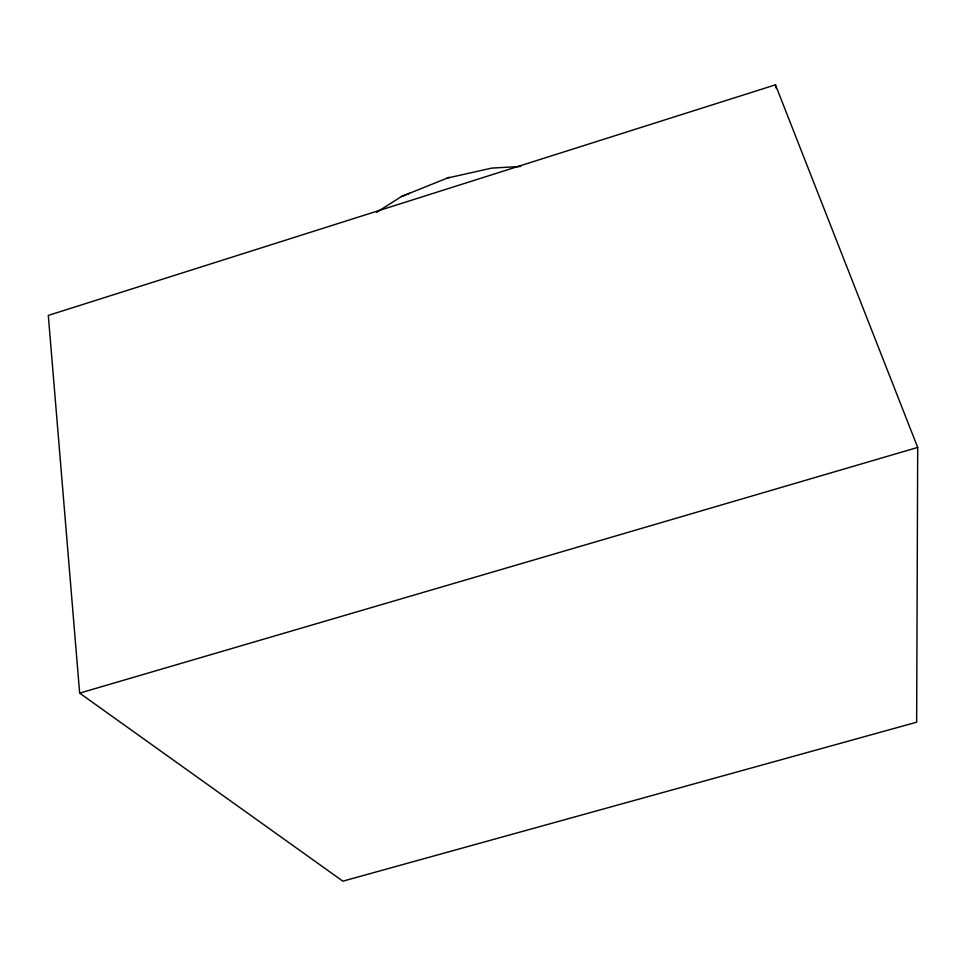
<?xml version="1.0" encoding="UTF-8"?>
<svg xmlns="http://www.w3.org/2000/svg" width="966" height="966" viewBox="0 0 966 966"><rect width="100%" height="100%" fill="white"/><g stroke="black" fill="none" stroke-linecap="round" stroke-linejoin="round"><path stroke-width="1.45" d="M917.7 447.427L916.649 722.206L342.858 881.173L79.659 693.129L48.3 315.423L775.457 84.827L917.7 447.427L79.659 693.129M376.499 212.387L401.445 196.545L409.548 193.248M447.379 178.058L491.682 168.108L520.746 166.454M401.445 196.545L449.202 177.285M775.457 84.827L775.807 87.809"/></g></svg>
